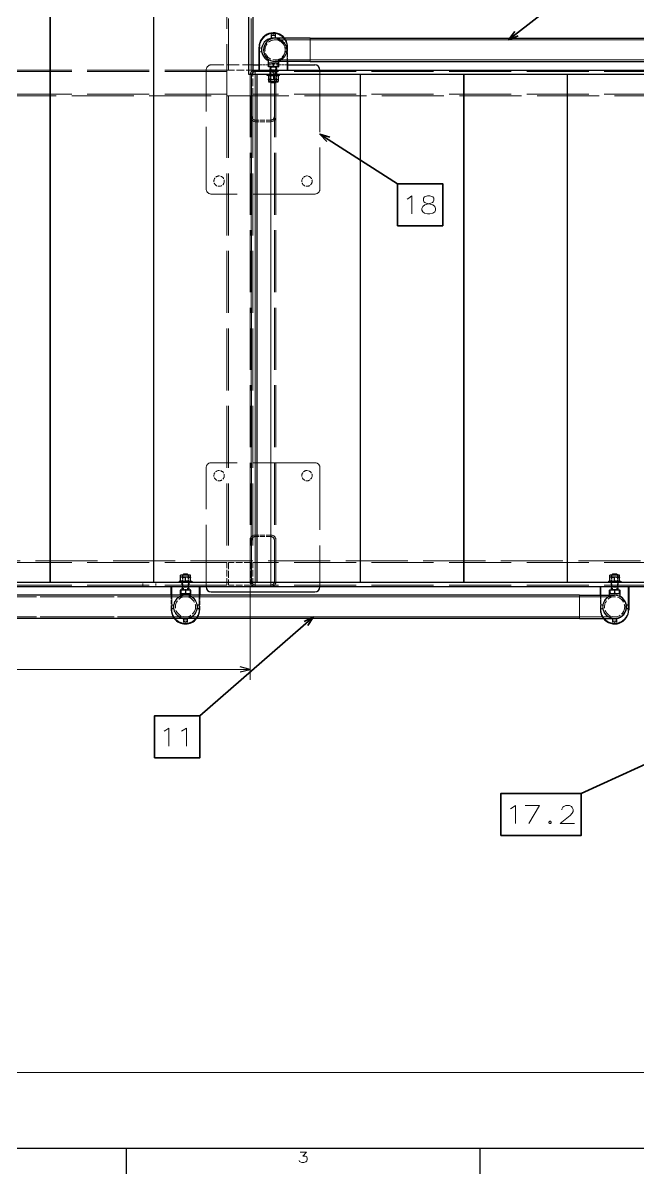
# Model space of a CAD drawing. Extents: x 5 to 836, y 5 to 589.
# Drawn here: x 126.9 to 245.8, y 5 to 227.8 of the extents above; entities that cross this region are included whole.
import ezdxf

# ---------------------------------------------------------------- set-up
doc = ezdxf.new("R2010")
doc.units = 0
doc.linetypes.add('DASHED', pattern=[15, 12, -3])

msp = doc.modelspace()

# ---------------------------------------------------------------- linework, layer by layer
at = {"color": 7, "linetype": 'DASHED', "lineweight": 9}
for p, q in [((166.59, 318.67), (166.59, 218.67)), ((170.99, 318.67), (170.99, 218.67)), ((166.29, 313.67), (166.29, 213.67)), ((176.75, 224.52), (281.5, 224.52)), ((182.42, 224.52), (275.82, 224.52)), ((176.75, 220.62), (281.5, 220.62)), ((182.42, 220.62), (275.82, 220.62)), ((166.29, 218.67), (76.29, 218.67)), ((166.29, 218.37), (76.29, 218.37)), ((162.29, 195.67), (162.29, 218.67)), ((521.29, 218.37), (171.29, 218.37)), ((171.79, 218.67), (171.79, 118.67)), ((171.79, 218.37), (171.79, 118.97)), ((174.79, 218.67), (174.79, 118.67)), ((174.79, 218.37), (174.79, 118.97)), ((184.29, 218.67), (184.29, 195.67)), ((170.79, 217.67), (170.79, 119.67)), ((171.09, 217.67), (171.09, 119.67)), ((175.49, 217.67), (175.49, 119.67)), ((175.79, 217.67), (175.79, 119.67)), ((166.29, 213.97), (76.29, 213.97)), ((521.29, 213.97), (171.29, 213.97)), ((76.29, 213.67), (166.29, 213.67)), ((166.29, 213.67), (516.29, 213.67)), ((166.29, 213.67), (166.29, 123.67)), ((166.59, 213.67), (166.59, 123.67)), ((170.99, 213.67), (170.99, 123.67)), ((171.29, 213.67), (171.29, 123.67)), ((171.79, 208.97), (171.79, 128.37)), ((171.79, 208.67), (171.79, 128.67)), ((174.79, 208.97), (174.79, 128.37)), ((174.79, 208.67), (174.79, 128.67)), ((183.29, 194.67), (163.29, 194.67)), ((183.29, 142.67), (163.29, 142.67)), ((162.29, 118.67), (162.29, 141.67)), ((184.29, 141.67), (184.29, 118.67)), ((516.29, 123.67), (76.29, 123.67)), ((166.29, 123.37), (76.29, 123.37)), ((521.29, 123.37), (171.29, 123.37)), ((166.29, 118.97), (76.29, 118.97)), ((521.29, 118.97), (171.29, 118.97)), ((157.17, 116.72), (76.41, 116.72)), ((234.49, 116.72), (82.09, 116.72)), ((240.17, 116.72), (159.41, 116.72)), ((157.17, 112.82), (76.41, 112.82)), ((234.49, 112.82), (82.09, 112.82)), ((240.17, 112.82), (159.41, 112.82))]:
    msp.add_line(p, q, dxfattribs=at)
at = {"color": 7, "lineweight": 25}
for p, q in [((171.29, 318.67), (171.29, 218.67)), ((132.09, 317.87), (132.09, 119.47)), ((132.1, 317.87), (132.1, 119.47)), ((152.09, 317.87), (152.09, 119.47)), ((152.1, 317.87), (152.1, 119.47)), ((170.49, 317.87), (170.49, 217.87)), ((172.54, 218.67), (172.54, 223.12)), ((182.42, 224.82), (175.62, 224.82)), ((182.42, 224.82), (275.82, 224.82)), ((171.29, 219.67), (172.54, 219.67)), ((171.29, 218.67), (521.29, 218.67)), ((174.32, 219.32), (174.32, 220.46)), ((174.32, 219.67), (174.39, 219.67)), ((176.22, 219.27), (174.37, 219.27)), ((174.39, 220.04), (174.39, 219.96)), ((174.39, 220.04), (174.86, 220.04)), ((174.39, 220.04), (174.39, 220.04)), ((174.39, 219.33), (174.39, 219.96)), ((174.39, 219.33), (175.29, 219.33)), ((174.46, 219.27), (174.46, 219.33)), ((174.86, 220.04), (176.19, 220.04)), ((175.29, 219.33), (175.29, 219.96)), ((175.29, 219.33), (176.19, 219.33)), ((182.42, 220.32), (175.62, 220.32)), ((176.12, 219.27), (176.12, 219.33)), ((176.19, 219.96), (176.19, 220.04)), ((176.19, 220.04), (176.19, 220.04)), ((176.19, 219.33), (176.19, 219.96)), ((176.19, 219.67), (176.27, 219.67)), ((176.27, 220.32), (176.27, 219.32)), ((178.04, 220.32), (178.04, 218.67)), ((178.04, 219.67), (183.29, 219.67)), ((182.42, 220.32), (275.82, 220.32)), ((170.49, 217.87), (520.49, 217.87)), ((172.09, 217.87), (172.09, 119.47)), ((172.1, 217.87), (172.1, 119.47)), ((174.09, 217.62), (174.09, 217.87)), ((176.49, 217.62), (174.09, 217.62)), ((174.34, 217.62), (174.34, 217.54)), ((174.34, 217.54), (174.34, 216.9)), ((174.34, 216.82), (174.34, 216.9)), ((174.34, 216.82), (174.34, 216.46)), ((174.34, 216.82), (174.73, 216.82)), ((174.38, 216.42), (176.21, 216.42)), ((174.82, 216.82), (174.73, 216.82)), ((174.88, 216.27), (174.73, 216.42)), ((174.9, 216.82), (174.82, 216.82)), ((174.88, 216.27), (175.7, 216.27)), ((174.9, 216.82), (175.68, 216.82)), ((175.29, 217.54), (175.29, 216.9)), ((175.77, 216.82), (175.68, 216.82)), ((175.7, 216.27), (175.85, 216.42)), ((175.85, 216.82), (175.77, 216.82)), ((175.85, 216.82), (176.24, 216.82)), ((176.24, 217.62), (176.24, 217.54)), ((176.24, 217.54), (176.24, 216.9)), ((176.24, 216.82), (176.24, 216.9)), ((176.24, 216.82), (176.24, 216.46)), ((176.49, 217.62), (176.49, 217.87)), ((192.09, 217.87), (192.09, 119.47)), ((192.1, 217.87), (192.1, 119.47)), ((212.09, 217.87), (212.09, 119.47)), ((212.1, 217.87), (212.1, 119.47)), ((232.09, 217.87), (232.09, 119.47)), ((232.1, 217.87), (232.1, 119.47)), ((157.34, 120.52), (157.34, 120.89)), ((157.73, 120.52), (157.34, 120.52)), ((157.34, 120.52), (157.34, 120.44)), ((157.34, 119.8), (157.34, 120.44)), ((159.21, 120.92), (157.38, 120.92)), ((157.88, 121.07), (157.73, 120.92)), ((157.73, 120.52), (157.82, 120.52)), ((157.82, 120.52), (157.9, 120.52)), ((158.7, 121.07), (157.88, 121.07)), ((158.68, 120.52), (157.9, 120.52)), ((158.29, 119.8), (158.29, 120.44)), ((158.68, 120.52), (158.77, 120.52)), ((158.7, 121.07), (158.85, 120.92)), ((158.77, 120.52), (158.85, 120.52)), ((159.24, 120.52), (158.85, 120.52)), ((159.24, 120.52), (159.24, 120.89)), ((159.24, 120.52), (159.24, 120.44)), ((159.24, 119.8), (159.24, 120.44)), ((240.34, 120.52), (240.34, 120.89)), ((240.73, 120.52), (240.34, 120.52)), ((240.34, 120.52), (240.34, 120.44)), ((240.34, 119.8), (240.34, 120.44)), ((242.21, 120.92), (240.38, 120.92)), ((240.88, 121.07), (240.73, 120.92)), ((240.73, 120.52), (240.82, 120.52)), ((240.82, 120.52), (240.9, 120.52)), ((241.7, 121.07), (240.88, 121.07)), ((241.68, 120.52), (240.9, 120.52)), ((241.29, 119.8), (241.29, 120.44)), ((241.68, 120.52), (241.77, 120.52)), ((241.7, 121.07), (241.85, 120.92)), ((241.77, 120.52), (241.85, 120.52)), ((242.24, 120.52), (241.85, 120.52)), ((242.24, 120.52), (242.24, 120.89)), ((242.24, 120.52), (242.24, 120.44)), ((242.24, 119.8), (242.24, 120.44)), ((254.29, 118.67), (71.29, 118.67)), ((254.29, 119.47), (72.09, 119.47)), ((155.54, 117.02), (155.54, 118.67)), ((157.09, 119.72), (159.49, 119.72)), ((157.09, 119.72), (157.09, 119.47)), ((157.34, 119.72), (157.34, 119.8)), ((157.37, 118.07), (159.22, 118.07)), ((157.46, 118.07), (157.46, 118.01)), ((159.12, 118.07), (159.12, 118.01)), ((159.24, 119.72), (159.24, 119.8)), ((159.49, 119.72), (159.49, 119.47)), ((161.04, 118.67), (161.04, 117.02)), ((238.54, 117.02), (238.54, 118.67)), ((240.09, 119.72), (242.49, 119.72)), ((240.09, 119.72), (240.09, 119.47)), ((240.34, 119.72), (240.34, 119.8)), ((240.37, 118.07), (242.22, 118.07)), ((240.46, 118.07), (240.46, 118.01)), ((242.12, 118.07), (242.12, 118.01)), ((242.24, 119.72), (242.24, 119.8)), ((242.49, 119.72), (242.49, 119.47)), ((244.04, 118.67), (244.04, 114.22)), ((158.29, 117.02), (82.09, 117.02)), ((157.32, 117.02), (157.32, 118.02)), ((157.39, 118.01), (157.39, 117.39)), ((158.29, 118.01), (157.39, 118.01)), ((157.39, 117.39), (157.39, 117.3)), ((158.72, 117.3), (157.39, 117.3)), ((157.39, 117.3), (157.39, 117.3)), ((158.29, 118.01), (158.29, 117.39)), ((159.19, 118.01), (158.29, 118.01)), ((234.49, 117.02), (158.29, 117.02)), ((159.19, 117.3), (158.72, 117.3)), ((159.19, 118.01), (159.19, 117.39)), ((159.19, 117.3), (159.19, 117.39)), ((159.19, 117.3), (159.19, 117.3)), ((159.27, 118.02), (159.27, 117.02)), ((163.29, 117.67), (183.29, 117.67)), ((234.49, 117.02), (241.29, 117.02)), ((240.32, 117.02), (240.32, 118.02)), ((240.39, 118.01), (240.39, 117.39)), ((241.29, 118.01), (240.39, 118.01)), ((240.39, 117.39), (240.39, 117.3)), ((241.72, 117.3), (240.39, 117.3)), ((240.39, 117.3), (240.39, 117.3)), ((241.29, 118.01), (241.29, 117.39)), ((242.19, 118.01), (241.29, 118.01)), ((242.19, 117.3), (241.72, 117.3)), ((242.19, 118.01), (242.19, 117.39)), ((242.19, 117.3), (242.19, 117.39)), ((242.19, 117.3), (242.19, 117.3)), ((242.27, 118.02), (242.27, 116.89)), ((158.29, 112.52), (82.09, 112.52)), ((234.49, 112.52), (158.29, 112.52)), ((234.49, 112.52), (241.29, 112.52)), ((10, 10), (831, 10)), ((146.83, 10), (146.83, 5)), ((215.25, 10), (215.25, 5))]:
    msp.add_line(p, q, dxfattribs=at)
at = {"color": 7, "linetype": 'DASHED', "lineweight": 9, "ltscale": 0.025145}
for p, q in [((174.89, 224.84), (174.89, 225.84)), ((175.69, 224.84), (175.69, 225.84)), ((157.89, 112.51), (157.89, 111.5)), ((158.69, 112.51), (158.69, 111.5)), ((240.89, 112.51), (240.89, 111.5)), ((241.69, 112.51), (241.69, 111.5))]:
    msp.add_line(p, q, dxfattribs=at)
at = {"color": 7, "linetype": 'DASHED', "lineweight": 9, "ltscale": 0.011547}
for p, q in [((175.29, 225.6), (174.89, 225.37)), ((175.29, 225.6), (175.69, 225.37)), ((158.29, 111.74), (157.89, 111.97)), ((158.29, 111.74), (158.69, 111.97)), ((241.29, 111.74), (240.89, 111.97)), ((241.29, 111.74), (241.69, 111.97))]:
    msp.add_line(p, q, dxfattribs=at)
at = {"color": 7, "linetype": 'DASHED', "lineweight": 9, "ltscale": 0.018776}
for p, q in [((175.64, 225.37), (174.89, 225.37)), ((175.69, 225.37), (174.94, 225.37)), ((157.89, 111.97), (158.64, 111.97)), ((157.94, 111.97), (158.69, 111.97)), ((240.89, 111.97), (241.64, 111.97)), ((240.94, 111.97), (241.69, 111.97))]:
    msp.add_line(p, q, dxfattribs=at)
at = {"color": 7, "linetype": 'DASHED', "lineweight": 9, "ltscale": 0.013377}
for p, q in [((174.89, 224.84), (174.89, 225.37)), ((175.69, 224.84), (175.69, 225.37))]:
    msp.add_line(p, q, dxfattribs=at)
at = {"color": 7, "linetype": 'DASHED', "lineweight": 9, "ltscale": 0.0251}
for p, q in [((174.96, 224.85), (174.96, 225.85)), ((175.62, 224.85), (175.62, 225.85)), ((157.96, 112.5), (157.96, 111.49)), ((158.62, 112.5), (158.62, 111.49)), ((240.96, 112.5), (240.96, 111.49)), ((241.62, 112.5), (241.62, 111.49))]:
    msp.add_line(p, q, dxfattribs=at)
at = {"color": 7, "lineweight": 9}
for p, q in [((172.54, 223.12), (172.64, 223.12)), ((172.64, 218.67), (172.64, 223.12)), ((182.42, 220.32), (182.42, 224.82)), ((177.94, 220.32), (177.94, 218.67)), ((174.34, 216.46), (176.24, 216.46)), ((174.76, 216.39), (174.76, 216.42)), ((175.82, 216.39), (175.82, 216.42)), ((159.24, 120.89), (157.34, 120.89)), ((157.76, 120.96), (157.76, 120.92)), ((158.82, 120.96), (158.82, 120.92)), ((242.24, 120.89), (240.34, 120.89)), ((240.76, 120.96), (240.76, 120.92)), ((241.82, 120.96), (241.82, 120.92)), ((155.64, 117.02), (155.64, 118.67)), ((160.94, 118.67), (160.94, 117.02)), ((170.79, 118.67), (170.79, 100.67)), ((238.64, 117.02), (238.64, 118.67)), ((243.94, 118.67), (243.94, 114.22)), ((234.49, 117.02), (234.49, 112.52)), ((244.04, 114.22), (243.94, 114.22)), ((71.29, 102.67), (170.79, 102.67)), ((71.29, 24.67), (521.29, 24.67))]:
    msp.add_line(p, q, dxfattribs=at)
at = {"color": 7, "linetype": 'DASHED', "lineweight": 9, "ltscale": 0.0025}
for p, q in [((172.54, 223.12), (172.64, 223.12)), ((178.04, 223.12), (177.94, 223.12)), ((178.04, 223.12), (177.94, 223.12)), ((155.54, 114.22), (155.64, 114.22)), ((155.54, 114.22), (155.64, 114.22)), ((161.04, 114.22), (160.94, 114.22)), ((161.04, 114.22), (160.94, 114.22)), ((238.54, 114.22), (238.64, 114.22)), ((238.54, 114.22), (238.64, 114.22)), ((244.04, 114.22), (243.94, 114.22))]:
    msp.add_line(p, q, dxfattribs=at)
at = {"color": 7, "linetype": 'DASHED', "lineweight": 9, "ltscale": 0.012126}
for p, q in [((172.54, 222.97), (173.03, 222.97)), ((177.56, 222.97), (178.04, 222.97)), ((172.54, 222.17), (173.03, 222.17)), ((177.56, 222.17), (178.04, 222.17)), ((239.03, 115.17), (238.54, 115.17)), ((239.03, 114.37), (238.54, 114.37)), ((244.04, 115.17), (243.56, 115.17)), ((244.04, 114.37), (243.56, 114.37))]:
    msp.add_line(p, q, dxfattribs=at)
at = {"color": 7, "linetype": 'DASHED', "lineweight": 9, "ltscale": 0.011853}
for p, q in [((172.54, 222.91), (173.01, 222.91)), ((177.57, 222.91), (178.04, 222.91)), ((172.54, 222.24), (173.01, 222.24)), ((177.57, 222.24), (178.04, 222.24)), ((156.01, 115.11), (155.54, 115.11)), ((156.01, 114.44), (155.54, 114.44)), ((239.01, 115.11), (238.54, 115.11)), ((239.01, 114.44), (238.54, 114.44))]:
    msp.add_line(p, q, dxfattribs=at)
at = {"color": 7, "linetype": 'DASHED', "lineweight": 9, "ltscale": 0.11125}
for p, q in [((172.64, 223.12), (172.64, 218.67)), ((177.94, 223.12), (177.94, 218.67)), ((155.64, 114.22), (155.64, 118.67)), ((160.94, 114.22), (160.94, 118.67)), ((238.64, 114.22), (238.64, 118.67)), ((243.94, 114.22), (243.94, 118.67))]:
    msp.add_line(p, q, dxfattribs=at)
at = {"color": 7, "linetype": 'DASHED', "lineweight": 9, "ltscale": 5.77646e-05}
for p, q in [((173.03, 222.97), (173.03, 222.97)), ((173.03, 222.17), (173.03, 222.18))]:
    msp.add_line(p, q, dxfattribs=at)
at = {"color": 7, "linetype": 'DASHED', "lineweight": 9, "ltscale": 0.17}
for p, q in [((182.42, 224.52), (175.62, 224.52)), ((182.42, 220.62), (175.62, 220.62)), ((234.49, 116.72), (241.29, 116.72)), ((234.49, 112.82), (241.29, 112.82))]:
    msp.add_line(p, q, dxfattribs=at)
at = {"color": 7, "linetype": 'DASHED', "lineweight": 9, "ltscale": 0.07}
for p, q in [((177.94, 223.12), (177.94, 220.32)), ((178.04, 223.12), (178.04, 220.32)), ((155.54, 114.22), (155.54, 117.02)), ((155.64, 114.22), (155.64, 117.02)), ((160.94, 117.02), (160.94, 114.22)), ((161.04, 117.02), (161.04, 114.22)), ((238.54, 114.22), (238.54, 117.02)), ((238.64, 114.22), (238.64, 117.02))]:
    msp.add_line(p, q, dxfattribs=at)
at = {"color": 7, "linetype": 'DASHED', "lineweight": 9, "ltscale": 0.1125}
for p, q in [((182.42, 220.32), (182.42, 224.82)), ((234.49, 117.02), (234.49, 112.52))]:
    msp.add_line(p, q, dxfattribs=at)
at = {"color": 7, "linetype": 'DASHED', "lineweight": 9, "ltscale": 0.0975}
for p, q in [((182.42, 220.62), (182.42, 224.52)), ((182.42, 220.62), (182.42, 224.52)), ((234.49, 116.72), (234.49, 112.82)), ((234.49, 116.72), (234.49, 112.82))]:
    msp.add_line(p, q, dxfattribs=at)
at = {"color": 7, "linetype": 'DASHED', "lineweight": 9, "ltscale": 0.2}
msp.add_line((163.29, 219.67), (171.29, 219.67), dxfattribs=at)
at = {"color": 7, "linetype": 'DASHED', "lineweight": 9, "ltscale": 0.125}
for p, q in [((166.29, 218.67), (171.29, 218.67)), ((166.29, 218.67), (166.29, 213.67)), ((171.29, 213.67), (171.29, 218.67))]:
    msp.add_line(p, q, dxfattribs=at)
at = {"color": 7, "linetype": 'DASHED', "lineweight": 9, "ltscale": 0.044375}
for p, q in [((172.54, 219.67), (174.32, 219.67)), ((176.27, 219.67), (178.04, 219.67))]:
    msp.add_line(p, q, dxfattribs=at)
at = {"color": 7, "linetype": 'DASHED', "lineweight": 9, "ltscale": 0.045}
msp.add_line((174.39, 219.67), (176.19, 219.67), dxfattribs=at)
at = {"color": 7, "linetype": 'DASHED', "lineweight": 9, "ltscale": 0.015}
for p, q in [((174.59, 218.67), (174.59, 219.27)), ((174.59, 218.67), (174.59, 219.27)), ((174.89, 218.67), (174.89, 219.27)), ((175.69, 218.67), (175.69, 219.27)), ((175.99, 218.67), (175.99, 219.27)), ((175.99, 218.67), (175.99, 219.27)), ((157.59, 118.67), (157.59, 118.07)), ((157.59, 118.67), (157.59, 118.07)), ((157.89, 118.67), (157.89, 118.07)), ((158.69, 118.67), (158.69, 118.07)), ((158.99, 118.67), (158.99, 118.07)), ((158.99, 118.67), (158.99, 118.07)), ((240.59, 118.67), (240.59, 118.07)), ((240.59, 118.67), (240.59, 118.07)), ((240.89, 118.67), (240.89, 118.07)), ((241.69, 118.67), (241.69, 118.07)), ((241.99, 118.67), (241.99, 118.07)), ((241.99, 118.67), (241.99, 118.07))]:
    msp.add_line(p, q, dxfattribs=at)
at = {"color": 7, "linetype": 'DASHED', "lineweight": 9, "ltscale": 0.02}
for p, q in [((174.59, 217.87), (174.59, 218.67)), ((174.59, 217.87), (174.59, 218.67)), ((175.99, 217.87), (175.99, 218.67)), ((175.99, 217.87), (175.99, 218.67)), ((150.04, 118.67), (150.04, 119.47)), ((152.54, 118.67), (152.54, 119.47)), ((157.59, 119.47), (157.59, 118.67)), ((157.59, 119.47), (157.59, 118.67)), ((158.99, 119.47), (158.99, 118.67)), ((158.99, 119.47), (158.99, 118.67)), ((240.59, 119.47), (240.59, 118.67)), ((240.59, 119.47), (240.59, 118.67)), ((241.99, 119.47), (241.99, 118.67)), ((241.99, 119.47), (241.99, 118.67))]:
    msp.add_line(p, q, dxfattribs=at)
at = {"color": 7, "linetype": 'DASHED', "lineweight": 9, "ltscale": 0.029268}
for p, q in [((175.88, 219.21), (174.71, 219.21)), ((175.88, 219.21), (174.71, 219.21)), ((174.71, 216.45), (175.88, 216.45)), ((174.71, 216.45), (175.88, 216.45)), ((241.88, 120.9), (240.71, 120.9)), ((241.88, 120.9), (240.71, 120.9)), ((240.71, 118.13), (241.88, 118.13)), ((240.71, 118.13), (241.88, 118.13))]:
    msp.add_line(p, q, dxfattribs=at)
at = {"color": 7, "linetype": 'DASHED', "lineweight": 9, "ltscale": 0.069125}
for p, q in [((174.71, 219.21), (174.71, 216.45)), ((175.88, 219.21), (175.88, 216.45)), ((157.71, 118.13), (157.71, 120.9)), ((158.88, 118.13), (158.88, 120.9)), ((240.71, 118.13), (240.71, 120.9)), ((241.88, 118.13), (241.88, 120.9))]:
    msp.add_line(p, q, dxfattribs=at)
at = {"color": 7, "linetype": 'DASHED', "lineweight": 9, "ltscale": 0.002927}
for p, q in [((174.76, 218.74), (174.71, 218.84)), ((174.76, 218.74), (174.71, 218.84)), ((175.82, 218.74), (175.88, 218.84)), ((175.82, 218.74), (175.88, 218.84)), ((157.76, 118.6), (157.71, 118.5)), ((157.76, 118.6), (157.71, 118.5)), ((158.82, 118.6), (158.88, 118.5)), ((158.82, 118.6), (158.88, 118.5)), ((240.76, 118.6), (240.71, 118.5)), ((240.76, 118.6), (240.71, 118.5)), ((241.82, 118.6), (241.88, 118.5)), ((241.82, 118.6), (241.88, 118.5))]:
    msp.add_line(p, q, dxfattribs=at)
at = {"color": 7, "linetype": 'DASHED', "lineweight": 9, "ltscale": 0.027477}
for p, q in [((174.71, 218.74), (175.8, 218.74)), ((158.88, 118.6), (157.78, 118.6)), ((241.88, 118.6), (240.78, 118.6))]:
    msp.add_line(p, q, dxfattribs=at)
at = {"color": 7, "linetype": 'DASHED', "lineweight": 9, "ltscale": 0.057375}
for p, q in [((174.76, 216.45), (174.76, 218.74)), ((175.82, 216.45), (175.82, 218.74)), ((157.76, 120.9), (157.76, 118.6)), ((158.82, 120.9), (158.82, 118.6)), ((240.76, 120.9), (240.76, 118.6)), ((241.82, 120.9), (241.82, 118.6))]:
    msp.add_line(p, q, dxfattribs=at)
at = {"color": 7, "linetype": 'DASHED', "lineweight": 9, "ltscale": 0.015684}
for p, q in [((175.29, 219.33), (175.29, 219.96)), ((158.29, 118.01), (158.29, 117.39)), ((241.29, 118.01), (241.29, 117.39))]:
    msp.add_line(p, q, dxfattribs=at)
at = {"color": 7, "linetype": 'DASHED', "lineweight": 9, "ltscale": 0.001791}
for p, q in [((175.8, 218.74), (175.88, 218.74)), ((240.78, 118.6), (240.71, 118.6))]:
    msp.add_line(p, q, dxfattribs=at)
at = {"color": 7, "linetype": 'DASHED', "lineweight": 9, "ltscale": 0.003383}
for p, q in [((176.27, 220.46), (176.27, 220.32)), ((157.32, 116.89), (157.32, 117.02)), ((159.27, 117.02), (159.27, 116.89)), ((240.32, 116.89), (240.32, 117.02))]:
    msp.add_line(p, q, dxfattribs=at)
at = {"color": 7, "linetype": 'DASHED', "lineweight": 9, "ltscale": 0.011875}
for p, q in [((174.34, 216.82), (174.82, 216.82)), ((175.77, 216.82), (176.24, 216.82)), ((157.82, 120.52), (157.34, 120.52)), ((159.24, 120.52), (158.77, 120.52)), ((240.82, 120.52), (240.34, 120.52)), ((242.24, 120.52), (241.77, 120.52))]:
    msp.add_line(p, q, dxfattribs=at)
at = {"color": 7, "linetype": 'DASHED', "lineweight": 9, "ltscale": 0.0475}
for p, q in [((174.34, 216.46), (176.24, 216.46)), ((159.24, 120.89), (157.34, 120.89)), ((242.24, 120.89), (240.34, 120.89))]:
    msp.add_line(p, q, dxfattribs=at)
at = {"color": 7, "linetype": 'DASHED', "lineweight": 9, "ltscale": 0.00625}
for p, q in [((174.64, 217.62), (174.64, 217.87)), ((175.94, 217.62), (175.94, 217.87)), ((157.64, 119.72), (157.64, 119.47)), ((158.94, 119.72), (158.94, 119.47)), ((240.64, 119.72), (240.64, 119.47)), ((241.94, 119.72), (241.94, 119.47))]:
    msp.add_line(p, q, dxfattribs=at)
at = {"color": 7, "linetype": 'DASHED', "lineweight": 9, "ltscale": 0.03}
for p, q in [((174.69, 217.62), (174.69, 216.42)), ((175.89, 217.62), (175.89, 216.42)), ((157.69, 119.72), (157.69, 120.92)), ((158.89, 119.72), (158.89, 120.92)), ((240.69, 119.72), (240.69, 120.92)), ((241.89, 119.72), (241.89, 120.92))]:
    msp.add_line(p, q, dxfattribs=at)
at = {"color": 7, "linetype": 'DASHED', "lineweight": 9, "ltscale": 0.000884207}
for p, q in [((174.73, 216.42), (174.71, 216.45)), ((241.85, 120.92), (241.88, 120.9))]:
    msp.add_line(p, q, dxfattribs=at)
at = {"color": 7, "linetype": 'DASHED', "lineweight": 9, "ltscale": 0.000624084}
for p, q in [((174.76, 216.42), (174.76, 216.45)), ((175.82, 216.42), (175.82, 216.45)), ((157.76, 120.92), (157.76, 120.9)), ((158.82, 120.92), (158.82, 120.9)), ((240.76, 120.92), (240.76, 120.9)), ((241.82, 120.92), (241.82, 120.9))]:
    msp.add_line(p, q, dxfattribs=at)
at = {"color": 7, "linetype": 'DASHED', "lineweight": 9, "ltscale": 0.015902}
for p, q in [((175.29, 217.54), (175.29, 216.9)), ((158.29, 119.8), (158.29, 120.44)), ((241.29, 119.8), (241.29, 120.44))]:
    msp.add_line(p, q, dxfattribs=at)
at = {"color": 7, "linetype": 'DASHED', "lineweight": 9, "ltscale": 0.000883937}
for p, q in [((175.85, 216.42), (175.88, 216.45)), ((157.73, 120.92), (157.71, 120.9)), ((158.85, 120.92), (158.88, 120.9)), ((240.73, 120.92), (240.71, 120.9))]:
    msp.add_line(p, q, dxfattribs=at)
at = {"color": 7, "linetype": 'DASHED', "lineweight": 9, "ltscale": 0.075}
for p, q in [((174.79, 208.97), (171.79, 208.97)), ((174.79, 208.67), (171.79, 208.67)), ((174.79, 128.67), (171.79, 128.67)), ((174.79, 128.37), (171.79, 128.37))]:
    msp.add_line(p, q, dxfattribs=at)
at = {"color": 7, "linetype": 'DASHED', "lineweight": 9, "ltscale": 0.11}
for p, q in [((166.29, 118.97), (166.29, 123.37)), ((170.99, 123.37), (166.59, 123.37)), ((166.59, 123.37), (166.59, 118.97)), ((170.99, 123.37), (170.99, 118.97)), ((171.29, 118.97), (171.29, 123.37)), ((170.99, 118.97), (166.59, 118.97))]:
    msp.add_line(p, q, dxfattribs=at)
at = {"color": 7, "linetype": 'DASHED', "lineweight": 9, "ltscale": 0.029269}
for p, q in [((158.88, 120.9), (157.71, 120.9)), ((158.88, 120.9), (157.71, 120.9)), ((157.71, 118.13), (158.88, 118.13)), ((157.71, 118.13), (158.88, 118.13))]:
    msp.add_line(p, q, dxfattribs=at)
at = {"color": 7, "linetype": 'DASHED', "lineweight": 9, "ltscale": 0.001792}
msp.add_line((157.78, 118.6), (157.71, 118.6), dxfattribs=at)
at = {"color": 7, "linetype": 'DASHED', "lineweight": 9, "ltscale": 0.012127}
for p, q in [((156.03, 115.17), (155.54, 115.17)), ((156.03, 114.37), (155.54, 114.37)), ((161.04, 115.17), (160.56, 115.17)), ((161.04, 114.37), (160.56, 114.37))]:
    msp.add_line(p, q, dxfattribs=at)
at = {"color": 7, "linetype": 'DASHED', "lineweight": 9, "ltscale": 0.011854}
for p, q in [((161.04, 115.11), (160.57, 115.11)), ((161.04, 114.44), (160.57, 114.44)), ((244.04, 115.11), (243.57, 115.11)), ((244.04, 114.44), (243.57, 114.44))]:
    msp.add_line(p, q, dxfattribs=at)
at = {"color": 7, "linetype": 'DASHED', "lineweight": 9, "ltscale": 5.76978e-05}
for p, q in [((243.56, 115.17), (243.56, 115.17)), ((243.56, 114.37), (243.56, 114.38))]:
    msp.add_line(p, q, dxfattribs=at)
at = {"color": 7, "linetype": 'DASHED', "lineweight": 9, "ltscale": 0.013376}
for p, q in [((157.89, 112.51), (157.89, 111.97)), ((158.69, 112.51), (158.69, 111.97)), ((240.89, 112.51), (240.89, 111.97)), ((241.69, 112.51), (241.69, 111.97))]:
    msp.add_line(p, q, dxfattribs=at)
at = {"color": 7, "lineweight": 35}
for points in [[(220.79, 224.52), (232.29, 233.52)], [(221.99, 226.12), (220.79, 224.52), (222.63, 225.31)], [(184.29, 206.29), (199.29, 196.67)], [(186.2, 205.69), (184.29, 206.29), (185.64, 204.81)], [(183.07, 112.82), (161.06, 93.67)], [(181.95, 111.16), (183.07, 112.82), (181.27, 111.94)], [(249.54, 85.34), (234.84, 78.67)]]:
    msp.add_lwpolyline(points, dxfattribs=at)
at = {"color": 7, "lineweight": 25}
for points in [[(174.86, 220.04), (174.72, 220.03), (174.56, 220.01), (174.39, 219.96)], [(174.86, 220.04), (174.99, 220.03), (175.13, 220.01), (175.29, 219.96)], [(175.29, 219.96), (175.44, 220), (175.57, 220.03), (175.74, 220.04), (175.91, 220.03), (176.04, 220), (176.19, 219.96)], [(174.73, 217.62), (174.59, 217.6), (174.34, 217.54)], [(174.73, 216.82), (174.59, 216.84), (174.34, 216.9)], [(174.9, 217.62), (175.04, 217.6), (175.29, 217.54)], [(174.9, 216.82), (175.04, 216.84), (175.29, 216.9)], [(175.68, 217.62), (175.54, 217.6), (175.29, 217.54)], [(175.68, 216.82), (175.54, 216.84), (175.29, 216.9)], [(175.85, 217.62), (175.99, 217.6), (176.24, 217.54)], [(175.85, 216.82), (175.99, 216.84), (176.24, 216.9)], [(157.73, 120.52), (157.59, 120.5), (157.34, 120.44)], [(157.9, 120.52), (158.04, 120.5), (158.29, 120.44)], [(158.68, 120.52), (158.54, 120.5), (158.29, 120.44)], [(158.85, 120.52), (158.99, 120.5), (159.24, 120.44)], [(240.73, 120.52), (240.59, 120.5), (240.34, 120.44)], [(240.9, 120.52), (241.04, 120.5), (241.29, 120.44)], [(241.68, 120.52), (241.54, 120.5), (241.29, 120.44)], [(241.85, 120.52), (241.99, 120.5), (242.24, 120.44)], [(157.73, 119.72), (157.59, 119.74), (157.34, 119.8)], [(157.9, 119.72), (158.04, 119.74), (158.29, 119.8)], [(158.68, 119.72), (158.54, 119.74), (158.29, 119.8)], [(158.85, 119.72), (158.99, 119.74), (159.24, 119.8)], [(240.73, 119.72), (240.59, 119.74), (240.34, 119.8)], [(240.9, 119.72), (241.04, 119.74), (241.29, 119.8)], [(241.68, 119.72), (241.54, 119.74), (241.29, 119.8)], [(241.85, 119.72), (241.99, 119.74), (242.24, 119.8)], [(158.29, 117.39), (158.14, 117.34), (158.01, 117.32), (157.84, 117.3), (157.68, 117.32), (157.54, 117.34), (157.39, 117.39)], [(158.72, 117.31), (158.59, 117.31), (158.45, 117.34), (158.29, 117.39)], [(158.72, 117.31), (158.87, 117.31), (159.02, 117.34), (159.19, 117.39)], [(241.29, 117.39), (241.14, 117.34), (241.01, 117.32), (240.84, 117.3), (240.68, 117.32), (240.54, 117.34), (240.39, 117.39)], [(241.72, 117.31), (241.59, 117.31), (241.45, 117.34), (241.29, 117.39)], [(241.72, 117.31), (241.87, 117.31), (242.02, 117.34), (242.19, 117.39)], [(168.86, 102.16), (170.79, 102.67), (168.86, 103.19)]]:
    msp.add_lwpolyline(points, dxfattribs=at)
at = {"color": 7, "linetype": 'DASHED', "lineweight": 9}
for points in [[(175.29, 219.96), (175.14, 220), (175.01, 220.03), (174.84, 220.04), (174.68, 220.03), (174.54, 220), (174.39, 219.96)], [(175.72, 220.04), (175.59, 220.03), (175.45, 220.01), (175.29, 219.96)], [(175.72, 220.04), (175.87, 220.03), (176.02, 220.01), (176.19, 219.96)], [(174.73, 217.62), (174.59, 217.6), (174.34, 217.54)], [(174.73, 216.82), (174.59, 216.84), (174.34, 216.9)], [(174.9, 217.62), (175.04, 217.6), (175.29, 217.54)], [(174.9, 216.82), (175.04, 216.84), (175.29, 216.9)], [(175.68, 217.62), (175.54, 217.6), (175.29, 217.54)], [(175.68, 216.82), (175.54, 216.84), (175.29, 216.9)], [(175.85, 217.62), (175.99, 217.6), (176.24, 217.54)], [(175.85, 216.82), (175.99, 216.84), (176.24, 216.9)], [(157.73, 120.52), (157.59, 120.5), (157.34, 120.44)], [(157.9, 120.52), (158.04, 120.5), (158.29, 120.44)], [(158.68, 120.52), (158.54, 120.5), (158.29, 120.44)], [(158.85, 120.52), (158.99, 120.5), (159.24, 120.44)], [(240.73, 120.52), (240.59, 120.5), (240.34, 120.44)], [(240.9, 120.52), (241.04, 120.5), (241.29, 120.44)], [(241.68, 120.52), (241.54, 120.5), (241.29, 120.44)], [(241.85, 120.52), (241.99, 120.5), (242.24, 120.44)], [(157.73, 119.72), (157.59, 119.74), (157.34, 119.8)], [(157.9, 119.72), (158.04, 119.74), (158.29, 119.8)], [(158.68, 119.72), (158.54, 119.74), (158.29, 119.8)], [(158.85, 119.72), (158.99, 119.74), (159.24, 119.8)], [(240.73, 119.72), (240.59, 119.74), (240.34, 119.8)], [(240.9, 119.72), (241.04, 119.74), (241.29, 119.8)], [(241.68, 119.72), (241.54, 119.74), (241.29, 119.8)], [(241.85, 119.72), (241.99, 119.74), (242.24, 119.8)], [(157.86, 117.31), (157.72, 117.31), (157.56, 117.34), (157.39, 117.39)], [(157.86, 117.31), (157.99, 117.31), (158.13, 117.34), (158.29, 117.39)], [(158.29, 117.39), (158.44, 117.34), (158.57, 117.32), (158.74, 117.3), (158.91, 117.32), (159.04, 117.34), (159.19, 117.39)], [(240.86, 117.31), (240.72, 117.31), (240.56, 117.34), (240.39, 117.39)], [(240.86, 117.31), (240.99, 117.31), (241.13, 117.34), (241.29, 117.39)], [(241.29, 117.39), (241.44, 117.34), (241.57, 117.32), (241.74, 117.3), (241.91, 117.32), (242.04, 117.34), (242.19, 117.39)]]:
    msp.add_lwpolyline(points, dxfattribs=at)
at = {"color": 7, "lineweight": 35}
for points in [[(199.29, 188.52), (199.29, 196.67), (208.06, 196.67), (208.06, 188.52)], [(152.29, 85.52), (152.29, 93.67), (161.06, 93.67), (161.06, 85.52)], [(219.29, 70.52), (219.29, 78.67), (234.84, 78.67), (234.84, 70.52)]]:
    msp.add_lwpolyline(points, close=True, dxfattribs=at)
at = {"color": 7, "lineweight": 9}
for points in [[(201.14, 193.7), (201.48, 193.87)], [(201.48, 193.87), (202.1, 194.32), (202.1, 190.82)], [(204.19, 191.21), (204.02, 191.55), (204.02, 191.89), (204.19, 192.23), (204.58, 192.57), (205.77, 192.91), (206.05, 193.02), (206.22, 193.19), (206.33, 193.47), (206.33, 193.87), (206.11, 194.15)], [(204.52, 194.15), (204.3, 193.87), (204.3, 193.47), (204.41, 193.19), (204.58, 193.02), (204.86, 192.91), (206.11, 192.57)], [(206.11, 194.15), (205.54, 194.32), (205.09, 194.32), (204.52, 194.15)], [(206.5, 192.23), (206.11, 192.57)], [(206.5, 192.23), (206.67, 191.89), (206.67, 191.55), (206.5, 191.21), (206.11, 190.99)], [(204.19, 191.21), (204.52, 190.99), (205.09, 190.82), (205.54, 190.82), (206.11, 190.99)], [(154.14, 90.7), (154.48, 90.87)], [(154.48, 90.87), (155.1, 91.32), (155.1, 87.82)], [(157.52, 90.7), (157.86, 90.87)], [(157.86, 90.87), (158.48, 91.32), (158.48, 87.82)], [(221.14, 75.7), (221.48, 75.87)], [(221.48, 75.87), (222.1, 76.32), (222.1, 72.82)], [(224.02, 76.32), (226.73, 76.32), (224.69, 72.82)], [(233.5, 72.82), (230.79, 72.82), (232.71, 74.4), (233.11, 74.85), (233.27, 75.19), (233.27, 75.53), (233.11, 75.92), (232.94, 76.15), (232.54, 76.32), (231.86, 76.32), (231.47, 76.15), (231.3, 75.98), (231.07, 75.64), (231.07, 75.47)], [(228.76, 73.27), (228.59, 73.1)], [(228.59, 73.1), (228.59, 72.99)], [(228.59, 72.99), (228.76, 72.82)], [(228.76, 73.27), (228.87, 73.27)], [(228.76, 72.82), (228.87, 72.82)], [(229.04, 73.1), (228.87, 73.27)], [(228.87, 72.82), (229.04, 72.99)], [(229.04, 73.1), (229.04, 72.99)], [(180.27, 7.58), (180.36, 7.42), (180.46, 7.32), (180.82, 7.23), (181.17, 7.23), (181.56, 7.32), (181.75, 7.52), (181.85, 7.81), (181.85, 8), (181.75, 8.29), (181.65, 8.39), (181.46, 8.48), (181.01, 8.48), (181.69, 9.23), (180.49, 9.23)]]:
    msp.add_lwpolyline(points, dxfattribs=at)
at = {"color": 7, "linetype": 'DASHED', "lineweight": 9, "ltscale": 0.13}
for centre in [(175.62, 222.57), (158.29, 114.77), (158.29, 114.77), (241.29, 114.77)]:
    msp.add_circle(centre, 1.95, dxfattribs=at)
at = {"color": 7, "linetype": 'DASHED', "lineweight": 9, "ltscale": 0.066667}
for centre in [(164.79, 197.17), (181.79, 197.17), (164.79, 140.17), (181.79, 140.17)]:
    msp.add_circle(centre, 1, dxfattribs=at)
at = {"color": 7, "linetype": 'DASHED', "lineweight": 9, "ltscale": 0.15}
msp.add_circle((158.29, 114.77), 2.25, dxfattribs=at)
msp.add_circle((158.29, 114.77), 2.25, dxfattribs=at)
at = {"color": 7, "lineweight": 25}
for centre, radius, start, end in [((175.29, 223.12), 2.75, 38.1835, 180), ((175.29, 222.57), 2.3, 78.0312, 244.1402), ((175.62, 222.57), 2.25, 90, 270), ((174.27, 220.46), 0.05, 0, 64.1402), ((174.37, 219.32), 0.05, 180, 270), ((176.22, 219.32), 0.05, 270, 360), ((183.29, 218.67), 1, 0, 90), ((174.38, 216.46), 0.035, 180, 270), ((176.21, 216.46), 0.035, 270, 360), ((157.38, 120.89), 0.035, 90, 180), ((159.21, 120.89), 0.035, 0, 90), ((240.38, 120.89), 0.035, 90, 180), ((242.21, 120.89), 0.035, 0, 90), ((157.37, 118.02), 0.05, 90, 180), ((159.22, 118.02), 0.05, 0, 90), ((163.29, 118.67), 1, 180, 270), ((183.29, 118.67), 1, 270, 360), ((240.37, 118.02), 0.05, 90, 180), ((242.22, 118.02), 0.05, 0, 90), ((241.29, 114.77), 2.3, 258.0311, 64.1402), ((241.29, 114.77), 2.25, 270, 90), ((242.32, 116.89), 0.05, 180, 244.1402), ((241.29, 114.22), 2.75, 218.1835, 360), ((158.29, 114.22), 2.75, 218.1835, 321.8165), ((158.29, 114.77), 2.3, 258.0313, 281.9687)]:
    msp.add_arc(centre, radius, start, end, dxfattribs=at)
at = {"color": 7, "lineweight": 9}
for centre, start, end in [((175.29, 223.12), 39.9045, 180), ((241.29, 114.22), 219.9045, 0), ((158.29, 114.22), 219.9045, 320.0955)]:
    msp.add_arc(centre, 2.65, start, end, dxfattribs=at)
at = {"color": 7, "linetype": 'DASHED', "lineweight": 9}
for centre, radius, start, end in [((175.29, 223.12), 2.65, 0, 180), ((175.62, 222.57), 2.25, 270, 90), ((175.62, 222.57), 2.25, 270, 90), ((175.29, 222.57), 2.3, 295.8598, 78.0312), ((175.62, 222.57), 2.25, 299.9264, 60.0736), ((175.29, 223.12), 2.65, 0, 39.9045), ((175.29, 223.12), 2.75, 0, 38.1835), ((175.29, 222.57), 2.3, 351.2211, 10.014), ((175.29, 222.57), 2.3, 349.986, 8.7789), ((163.29, 218.67), 1, 90, 180), ((171.79, 217.67), 1, 90, 180), ((171.79, 217.67), 0.7, 90, 180), ((174.65, 219.21), 0.06, 0, 90), ((174.79, 217.67), 1, 0, 90), ((174.79, 217.67), 0.7, 0, 90), ((175.94, 219.21), 0.06, 90, 180), ((176.32, 220.46), 0.05, 115.8598, 180), ((171.79, 209.67), 1, 180, 270), ((171.79, 209.67), 0.7, 180, 270), ((174.79, 209.67), 1, 270, 360), ((174.79, 209.67), 0.7, 270, 360), ((163.29, 195.67), 1, 180, 270), ((183.29, 195.67), 1, 270, 360), ((163.29, 141.67), 1, 90, 180), ((183.29, 141.67), 1, 0, 90), ((171.79, 127.67), 1, 90, 180), ((171.79, 127.67), 0.7, 90, 180), ((174.79, 127.67), 1, 0, 90), ((174.79, 127.67), 0.7, 0, 90), ((157.65, 118.13), 0.06, 270, 360), ((158.94, 118.13), 0.06, 180, 270), ((171.79, 119.67), 1, 180, 270), ((171.79, 119.67), 0.7, 180, 270), ((174.79, 119.67), 1, 270, 360), ((174.79, 119.67), 0.7, 270, 0), ((240.65, 118.13), 0.06, 270, 360), ((241.94, 118.13), 0.06, 180, 270), ((158.29, 114.77), 2.3, 115.8598, 258.0313), ((158.29, 114.77), 2.25, 119.9264, 240.0736), ((157.27, 116.89), 0.05, 295.8598, 360), ((158.29, 114.77), 2.3, 281.9687, 64.1402), ((159.32, 116.89), 0.05, 180, 244.1402), ((158.29, 114.77), 2.25, 299.9264, 60.0736), ((241.29, 114.77), 2.3, 115.8598, 258.0311), ((241.29, 114.77), 2.25, 90, 270), ((241.29, 114.77), 2.25, 90, 270), ((241.29, 114.77), 2.25, 119.9264, 240.0736), ((240.27, 116.89), 0.05, 295.8598, 360), ((158.29, 114.22), 2.75, 180, 218.1835), ((158.29, 114.22), 2.65, 180, 219.9045), ((158.29, 114.22), 2.65, 180, 0), ((158.29, 114.77), 2.3, 169.986, 188.7789), ((158.29, 114.77), 2.3, 171.2211, 190.014), ((158.29, 114.22), 2.65, 320.0955, 0), ((158.29, 114.22), 2.75, 321.8165, 360), ((158.29, 114.77), 2.3, 351.2211, 10.014), ((158.29, 114.77), 2.3, 349.986, 8.7789), ((241.29, 114.22), 2.75, 180, 218.1835), ((241.29, 114.22), 2.65, 180, 219.9045), ((241.29, 114.22), 2.65, 180, 0), ((241.29, 114.77), 2.3, 169.986, 188.7789), ((241.29, 114.77), 2.3, 171.2211, 190.014)]:
    msp.add_arc(centre, radius, start, end, dxfattribs=at)

doc.saveas('drawing.dxf')
